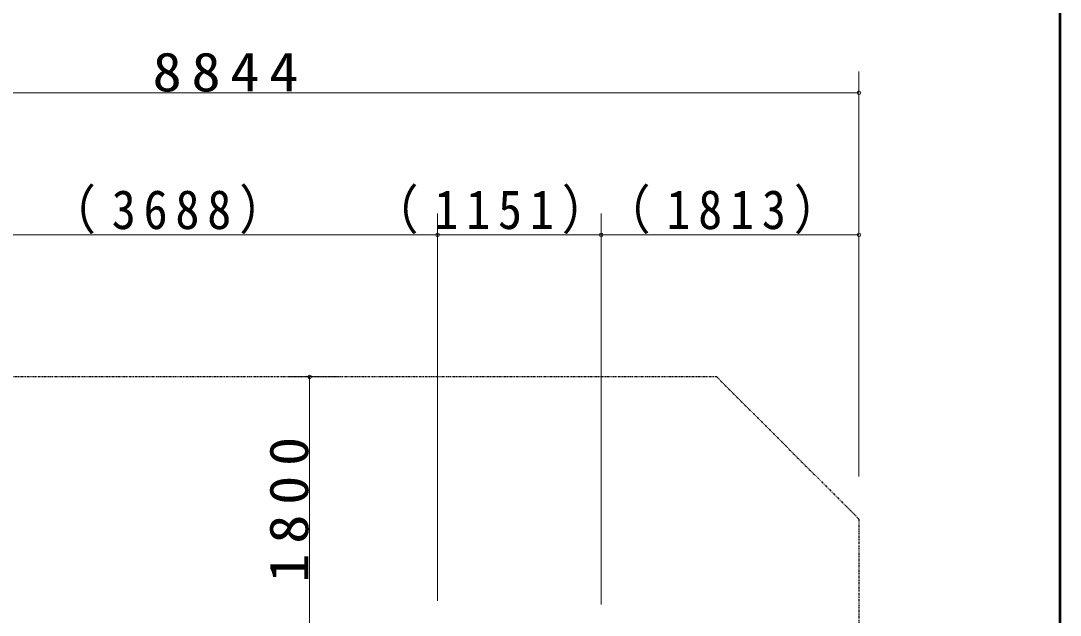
# Model space of a CAD drawing. Units: millimetres at full size, with parts at other scales. Extents: x -11724 to 54, y -1854 to 8010.
# Drawn here: x -1462 to 0, y 1651 to 2488 of the extents above; entities that cross this region are included whole.
import ezdxf

# ---------------------------------------------------------------- set-up
doc = ezdxf.new("R2010")
doc.units = ezdxf.units.MM
doc.linetypes.add('USER3', pattern=[8, 3, -1, 1, -1, 1, -1])
for name, color, linetype, lineweight in [('A3図枠', 7, 'Continuous', 25), ('線', 2, 'Continuous', 25), ('補助', 2, 'Continuous', 13)]:
    doc.layers.add(name, color=color, linetype=linetype, lineweight=lineweight)
doc.styles.add('ＭＳ ゴシック', font='')
doc.styles.get('ＭＳ ゴシック').set_extended_font_data('MS Gothic')

# ---------------------------------------------------------------- blocks, each defined once
blk = doc.blocks.new('dimension_origin')
at = {"color": 0, "linetype": 'Continuous', "lineweight": -2}
blk.add_circle((0, 0), 1.25, dxfattribs=at)

msp = doc.modelspace()

# ---------------------------------------------------------------- linework, layer by layer
at = {"layer": 'A3図枠', "lineweight": 50}
msp.add_line((0, 0), (0, 8010), dxfattribs=at)
at = {"layer": '線', "linetype": 'USER3'}
for p, q in [((-483.109, 1986.319), (-1852.016, 1986.319)), ((-483.109, 1986.319), (-283.109, 1786.319)), ((-283.109, 1786.319), (-283.109, 1306.319))]:
    msp.add_line(p, q, dxfattribs=at)
at = {"layer": '補助'}
for p, q in [((-283.109, 1846.319), (-283.109, 2416.319)), ((-2052.016, 2386.319), (-283.109, 2386.319)), ((-876.012, 1671.319), (-876.012, 2216.319)), ((-876.012, 1671.319), (-876.012, 2216.319)), ((-645.775, 1666.319), (-645.775, 2216.319)), ((-645.775, 1666.319), (-645.775, 2216.319)), ((-283.109, 1846.319), (-283.109, 2216.319)), ((-1613.516, 2186.319), (-876.012, 2186.319)), ((-876.012, 2186.319), (-645.775, 2186.319)), ((-645.775, 2186.319), (-283.109, 2186.319)), ((-1016.012, 1986.319), (-1086.012, 1986.319)), ((-1056.012, 1626.319), (-1056.012, 1986.319))]:
    msp.add_line(p, q, dxfattribs=at)

# ---------------------------------------------------------------- block references
at = {"layer": '補助', "xscale": 2, "yscale": 2}
for p, rotation in [((-283.109, 2386.319), 180), ((-876.012, 2186.319), 180), ((-645.775, 2186.319), 180), ((-283.109, 2186.319), 180), ((-1056.012, 1986.319), 270)]:
    msp.add_blockref('dimension_origin', p, dxfattribs=dict(at, rotation=rotation))
for p in [(-876.012, 2186.319), (-645.775, 2186.319)]:
    msp.add_blockref('dimension_origin', p, dxfattribs=at)

# ---------------------------------------------------------------- texts
at = {"layer": '補助', "char_height": 54.99, "attachment_point": 8, "style": 'ＭＳ ゴシック'}
for s, insert in [('\\T1.33;\\W1.1;8844', (-1167.563, 2387.319)), ('\\T1.33;\\W0.9;（3688）', (-1244.764, 2187.319)), ('\\T1.33;\\W0.9;（1151）', (-790.893, 2187.319)), ('\\T1.33;\\W0.9;（1813）', (-464.442, 2187.319))]:
    msp.add_mtext(s, dxfattribs=dict(at, insert=insert))
at = {"layer": '補助', "insert": (-1057.012, 1806.319), "char_height": 54.99, "attachment_point": 8, "rotation": 90, "style": 'ＭＳ ゴシック'}
msp.add_mtext('\\T1.33;\\W1.1;1800', dxfattribs=at)

doc.saveas('drawing.dxf')
